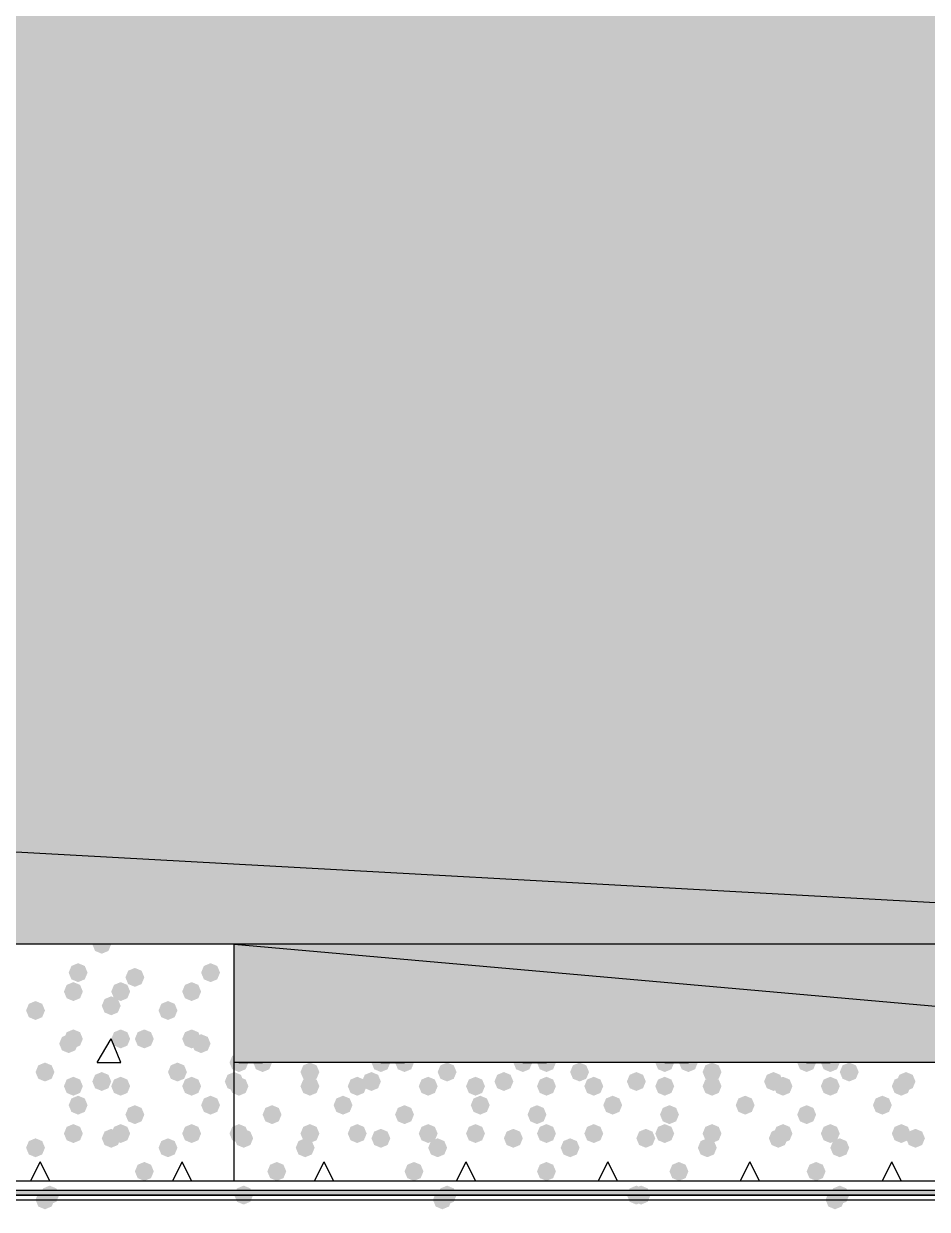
# Model space of a CAD drawing. Header units: millimetres. Extents: x 0 to 420, y 0 to 297.
# Drawn here: x 363.62 to 371.71, y 99.99 to 110.6 of the extents above; entities that cross this region are included whole.
import ezdxf

# ---------------------------------------------------------------- set-up
doc = ezdxf.new("R2010")
doc.units = ezdxf.units.MM
doc.layers.get('0').update_dxf_attribs({"linetype": 'CONTINUOUS'})

msp = doc.modelspace()

# ---------------------------------------------------------------- hatches: boundary and pattern name
at = {"true_color": 0x000008}
h = msp.add_hatch(color=0, dxfattribs=at)
h.paths.add_polyline_path([(378.544667, 121.454333), (32.469667, 121.454333), (378.544667, 102.362)], flags=0)
h.paths.add_polyline_path([(32.469667, 121.454333), (378.544667, 102.362), (32.469667, 102.362)], flags=0)
at = {"true_color": 0x000007}
for points in [[(364.405333, 102.362), (364.380463, 102.302204), (364.320667, 102.277333), (364.260871, 102.302204), (364.236, 102.362), (364.260871, 102.421796), (364.320667, 102.446667), (364.380462, 102.421796)], [(364.193667, 102.108), (364.168796, 102.048204), (364.109, 102.023333), (364.049204, 102.048204), (364.024333, 102.108), (364.049204, 102.167796), (364.109, 102.192667), (364.168796, 102.167796)], [(364.701667, 102.065667), (364.676796, 102.005871), (364.617, 101.981), (364.557204, 102.005871), (364.532333, 102.065667), (364.557204, 102.125462), (364.617, 102.150333), (364.676796, 102.125463)], [(365.379, 102.108), (365.354129, 102.048204), (365.294333, 102.023333), (365.234537, 102.048204), (365.209667, 102.108), (365.234537, 102.167796), (365.294333, 102.192667), (365.354129, 102.167796)], [(364.151333, 101.938667), (364.126463, 101.878871), (364.066667, 101.854), (364.006871, 101.878871), (363.982, 101.938667), (364.006871, 101.998462), (364.066667, 102.023333), (364.126462, 101.998463)], [(364.574667, 101.938667), (364.549796, 101.878871), (364.49, 101.854), (364.430204, 101.878871), (364.405333, 101.938667), (364.430204, 101.998462), (364.49, 102.023333), (364.549796, 101.998463)], [(365.209667, 101.938667), (365.184796, 101.878871), (365.125, 101.854), (365.065204, 101.878871), (365.040333, 101.938667), (365.065204, 101.998462), (365.125, 102.023333), (365.184796, 101.998463)], [(363.812667, 101.769333), (363.787796, 101.709537), (363.728, 101.684667), (363.668204, 101.709537), (363.643333, 101.769333), (363.668204, 101.829129), (363.728, 101.854), (363.787796, 101.829129)], [(364.49, 101.811667), (364.465129, 101.751871), (364.405333, 101.727), (364.345537, 101.751871), (364.320667, 101.811667), (364.345537, 101.871462), (364.405333, 101.896333), (364.465129, 101.871463)], [(364.998, 101.769333), (364.973129, 101.709537), (364.913333, 101.684667), (364.853538, 101.709537), (364.828667, 101.769333), (364.853537, 101.829129), (364.913333, 101.854), (364.973129, 101.829129)], [(364.151333, 101.515333), (364.126463, 101.455537), (364.066667, 101.430667), (364.006871, 101.455537), (363.982, 101.515333), (364.006871, 101.575129), (364.066667, 101.6), (364.126462, 101.575129)], [(364.574667, 101.515333), (364.549796, 101.455537), (364.49, 101.430667), (364.430204, 101.455537), (364.405333, 101.515333), (364.430204, 101.575129), (364.49, 101.6), (364.549796, 101.575129)], [(364.786333, 101.515333), (364.761462, 101.455537), (364.701667, 101.430667), (364.641871, 101.455537), (364.617, 101.515333), (364.641871, 101.575129), (364.701667, 101.6), (364.761462, 101.575129)], [(365.209667, 101.515333), (365.184796, 101.455537), (365.125, 101.430667), (365.065204, 101.455537), (365.040333, 101.515333), (365.065204, 101.575129), (365.125, 101.6), (365.184796, 101.575129)], [(364.109, 101.473), (364.084129, 101.413204), (364.024333, 101.388333), (363.964538, 101.413204), (363.939667, 101.473), (363.964537, 101.532796), (364.024333, 101.557667), (364.084129, 101.532796)], [(365.294333, 101.473), (365.269462, 101.413204), (365.209667, 101.388333), (365.149871, 101.413204), (365.125, 101.473), (365.149871, 101.532796), (365.209667, 101.557667), (365.269462, 101.532796)], [(363.897333, 101.219), (363.872462, 101.159204), (363.812667, 101.134333), (363.752871, 101.159204), (363.728, 101.219), (363.752871, 101.278796), (363.812667, 101.303667), (363.872462, 101.278796)], [(365.082667, 101.219), (365.057796, 101.159204), (364.998, 101.134333), (364.938204, 101.159204), (364.913333, 101.219), (364.938204, 101.278796), (364.998, 101.303667), (365.057796, 101.278796)], [(364.151333, 101.092), (364.126463, 101.032204), (364.066667, 101.007333), (364.006871, 101.032204), (363.982, 101.092), (364.006871, 101.151796), (364.066667, 101.176667), (364.126462, 101.151796)], [(364.405333, 101.134333), (364.380463, 101.074537), (364.320667, 101.049667), (364.260871, 101.074537), (364.236, 101.134333), (364.260871, 101.194129), (364.320667, 101.219), (364.380462, 101.194129)], [(364.574667, 101.092), (364.549796, 101.032204), (364.49, 101.007333), (364.430204, 101.032204), (364.405333, 101.092), (364.430204, 101.151796), (364.49, 101.176667), (364.549796, 101.151796)], [(365.209667, 101.092), (365.184796, 101.032204), (365.125, 101.007333), (365.065204, 101.032204), (365.040333, 101.092), (365.065204, 101.151796), (365.125, 101.176667), (365.184796, 101.151796)], [(364.193667, 100.922667), (364.168796, 100.862871), (364.109, 100.838), (364.049204, 100.862871), (364.024333, 100.922667), (364.049204, 100.982462), (364.109, 101.007333), (364.168796, 100.982463)], [(365.379, 100.922667), (365.354129, 100.862871), (365.294333, 100.838), (365.234537, 100.862871), (365.209667, 100.922667), (365.234537, 100.982462), (365.294333, 101.007333), (365.354129, 100.982463)], [(364.701667, 100.838), (364.676796, 100.778204), (364.617, 100.753333), (364.557204, 100.778204), (364.532333, 100.838), (364.557204, 100.897796), (364.617, 100.922667), (364.676796, 100.897796)], [(364.151333, 100.668667), (364.126463, 100.608871), (364.066667, 100.584), (364.006871, 100.608871), (363.982, 100.668667), (364.006871, 100.728462), (364.066667, 100.753333), (364.126462, 100.728463)], [(364.574667, 100.668667), (364.549796, 100.608871), (364.49, 100.584), (364.430204, 100.608871), (364.405333, 100.668667), (364.430204, 100.728462), (364.49, 100.753333), (364.549796, 100.728463)], [(365.209667, 100.668667), (365.184796, 100.608871), (365.125, 100.584), (365.065204, 100.608871), (365.040333, 100.668667), (365.065204, 100.728462), (365.125, 100.753333), (365.184796, 100.728463)], [(364.49, 100.626333), (364.465129, 100.566537), (364.405333, 100.541667), (364.345537, 100.566537), (364.320667, 100.626333), (364.345537, 100.686129), (364.405333, 100.711), (364.465129, 100.686129)], [(363.812667, 100.541667), (363.787796, 100.481871), (363.728, 100.457), (363.668204, 100.481871), (363.643333, 100.541667), (363.668204, 100.601462), (363.728, 100.626333), (363.787796, 100.601463)], [(364.998, 100.541667), (364.973129, 100.481871), (364.913333, 100.457), (364.853538, 100.481871), (364.828667, 100.541667), (364.853537, 100.601462), (364.913333, 100.626333), (364.973129, 100.601463)], [(364.786333, 100.33), (364.761462, 100.270204), (364.701667, 100.245333), (364.641871, 100.270204), (364.617, 100.33), (364.641871, 100.389796), (364.701667, 100.414667), (364.761462, 100.389796)]]:
    msp.add_hatch(color=0, dxfattribs=at).paths.add_polyline_path(points, flags=0)
at = {"true_color": 0x000008}
h = msp.add_hatch(color=0, dxfattribs=at)
h.paths.add_polyline_path([(377.486333, 102.362), (365.506, 102.362), (377.486333, 101.303667)], flags=0)
h.paths.add_polyline_path([(365.506, 102.362), (377.486333, 101.303667), (365.506, 101.303667)], flags=0)
for points in [[(365.633, 101.303667), (365.608129, 101.243871), (365.548333, 101.219), (365.488538, 101.243871), (365.463667, 101.303667), (365.488537, 101.363462), (365.548333, 101.388333), (365.608129, 101.363463)], [(365.844667, 101.303667), (365.819796, 101.243871), (365.76, 101.219), (365.700204, 101.243871), (365.675333, 101.303667), (365.700204, 101.363462), (365.76, 101.388333), (365.819796, 101.363463)], [(366.903, 101.303667), (366.878129, 101.243871), (366.818333, 101.219), (366.758537, 101.243871), (366.733667, 101.303667), (366.758537, 101.363462), (366.818333, 101.388333), (366.878129, 101.363463)], [(367.114667, 101.303667), (367.089796, 101.243871), (367.03, 101.219), (366.970204, 101.243871), (366.945333, 101.303667), (366.970204, 101.363462), (367.03, 101.388333), (367.089796, 101.363463)], [(368.173, 101.303667), (368.148129, 101.243871), (368.088333, 101.219), (368.028537, 101.243871), (368.003667, 101.303667), (368.028537, 101.363462), (368.088333, 101.388333), (368.148129, 101.363463)], [(368.384667, 101.303667), (368.359796, 101.243871), (368.3, 101.219), (368.240204, 101.243871), (368.215333, 101.303667), (368.240204, 101.363462), (368.3, 101.388333), (368.359796, 101.363463)], [(369.443, 101.303667), (369.418129, 101.243871), (369.358333, 101.219), (369.298537, 101.243871), (369.273667, 101.303667), (369.298537, 101.363462), (369.358333, 101.388333), (369.418129, 101.363463)], [(369.654667, 101.303667), (369.629796, 101.243871), (369.57, 101.219), (369.510204, 101.243871), (369.485333, 101.303667), (369.510204, 101.363462), (369.57, 101.388333), (369.629796, 101.363463)], [(370.713, 101.303667), (370.688129, 101.243871), (370.628333, 101.219), (370.568537, 101.243871), (370.543667, 101.303667), (370.568537, 101.363462), (370.628333, 101.388333), (370.688129, 101.363463)], [(370.924667, 101.303667), (370.899796, 101.243871), (370.84, 101.219), (370.780204, 101.243871), (370.755333, 101.303667), (370.780204, 101.363462), (370.84, 101.388333), (370.899796, 101.363463)], [(366.268, 101.219), (366.243129, 101.159204), (366.183333, 101.134333), (366.123538, 101.159204), (366.098667, 101.219), (366.123537, 101.278796), (366.183333, 101.303667), (366.243129, 101.278796)], [(367.495667, 101.219), (367.470796, 101.159204), (367.411, 101.134333), (367.351204, 101.159204), (367.326333, 101.219), (367.351204, 101.278796), (367.411, 101.303667), (367.470796, 101.278796)], [(368.681, 101.219), (368.656129, 101.159204), (368.596333, 101.134333), (368.536538, 101.159204), (368.511667, 101.219), (368.536537, 101.278796), (368.596333, 101.303667), (368.656129, 101.278796)], [(369.866333, 101.219), (369.841462, 101.159204), (369.781667, 101.134333), (369.721871, 101.159204), (369.697, 101.219), (369.721871, 101.278796), (369.781667, 101.303667), (369.841462, 101.278796)], [(371.094, 101.219), (371.069129, 101.159204), (371.009333, 101.134333), (370.949537, 101.159204), (370.924667, 101.219), (370.949537, 101.278796), (371.009333, 101.303667), (371.069129, 101.278796)], [(365.590667, 101.134333), (365.565796, 101.074537), (365.506, 101.049667), (365.446204, 101.074537), (365.421333, 101.134333), (365.446204, 101.194129), (365.506, 101.219), (365.565796, 101.194129)], [(365.633, 101.092), (365.608129, 101.032204), (365.548333, 101.007333), (365.488538, 101.032204), (365.463667, 101.092), (365.488537, 101.151796), (365.548333, 101.176667), (365.608129, 101.151796)], [(366.268, 101.092), (366.243129, 101.032204), (366.183333, 101.007333), (366.123538, 101.032204), (366.098667, 101.092), (366.123537, 101.151796), (366.183333, 101.176667), (366.243129, 101.151796)], [(366.691333, 101.092), (366.666462, 101.032204), (366.606667, 101.007333), (366.546871, 101.032204), (366.522, 101.092), (366.546871, 101.151796), (366.606667, 101.176667), (366.666462, 101.151796)], [(366.818333, 101.134333), (366.793462, 101.074537), (366.733667, 101.049667), (366.673871, 101.074537), (366.649, 101.134333), (366.673871, 101.194129), (366.733667, 101.219), (366.793462, 101.194129)], [(367.326333, 101.092), (367.301462, 101.032204), (367.241667, 101.007333), (367.181871, 101.032204), (367.157, 101.092), (367.181871, 101.151796), (367.241667, 101.176667), (367.301462, 101.151796)], [(367.749667, 101.092), (367.724796, 101.032204), (367.665, 101.007333), (367.605204, 101.032204), (367.580333, 101.092), (367.605204, 101.151796), (367.665, 101.176667), (367.724796, 101.151796)], [(368.003667, 101.134333), (367.978796, 101.074537), (367.919, 101.049667), (367.859204, 101.074537), (367.834333, 101.134333), (367.859204, 101.194129), (367.919, 101.219), (367.978796, 101.194129)], [(368.384667, 101.092), (368.359796, 101.032204), (368.3, 101.007333), (368.240204, 101.032204), (368.215333, 101.092), (368.240204, 101.151796), (368.3, 101.176667), (368.359796, 101.151796)], [(368.808, 101.092), (368.783129, 101.032204), (368.723333, 101.007333), (368.663537, 101.032204), (368.638667, 101.092), (368.663537, 101.151796), (368.723333, 101.176667), (368.783129, 101.151796)], [(369.189, 101.134333), (369.164129, 101.074537), (369.104333, 101.049667), (369.044537, 101.074537), (369.019667, 101.134333), (369.044537, 101.194129), (369.104333, 101.219), (369.164129, 101.194129)], [(369.443, 101.092), (369.418129, 101.032204), (369.358333, 101.007333), (369.298537, 101.032204), (369.273667, 101.092), (369.298537, 101.151796), (369.358333, 101.176667), (369.418129, 101.151796)], [(369.866333, 101.092), (369.841462, 101.032204), (369.781667, 101.007333), (369.721871, 101.032204), (369.697, 101.092), (369.721871, 101.151796), (369.781667, 101.176667), (369.841462, 101.151796)], [(370.416667, 101.134333), (370.391796, 101.074537), (370.332, 101.049667), (370.272204, 101.074537), (370.247333, 101.134333), (370.272204, 101.194129), (370.332, 101.219), (370.391796, 101.194129)], [(370.501333, 101.092), (370.476462, 101.032204), (370.416667, 101.007333), (370.356871, 101.032204), (370.332, 101.092), (370.356871, 101.151796), (370.416667, 101.176667), (370.476462, 101.151796)], [(370.924667, 101.092), (370.899796, 101.032204), (370.84, 101.007333), (370.780204, 101.032204), (370.755333, 101.092), (370.780204, 101.151796), (370.84, 101.176667), (370.899796, 101.151796)], [(371.559667, 101.092), (371.534796, 101.032204), (371.475, 101.007333), (371.415204, 101.032204), (371.390333, 101.092), (371.415204, 101.151796), (371.475, 101.176667), (371.534796, 101.151796)], [(371.602, 101.134333), (371.577129, 101.074537), (371.517333, 101.049667), (371.457538, 101.074537), (371.432667, 101.134333), (371.457537, 101.194129), (371.517333, 101.219), (371.577129, 101.194129)], [(366.564333, 100.922667), (366.539462, 100.862871), (366.479667, 100.838), (366.419871, 100.862871), (366.395, 100.922667), (366.419871, 100.982462), (366.479667, 101.007333), (366.539462, 100.982463)], [(367.792, 100.922667), (367.767129, 100.862871), (367.707333, 100.838), (367.647538, 100.862871), (367.622667, 100.922667), (367.647537, 100.982462), (367.707333, 101.007333), (367.767129, 100.982463)], [(368.977333, 100.922667), (368.952462, 100.862871), (368.892667, 100.838), (368.832871, 100.862871), (368.808, 100.922667), (368.832871, 100.982462), (368.892667, 101.007333), (368.952462, 100.982463)], [(370.162667, 100.922667), (370.137796, 100.862871), (370.078, 100.838), (370.018204, 100.862871), (369.993333, 100.922667), (370.018204, 100.982462), (370.078, 101.007333), (370.137796, 100.982463)], [(371.390333, 100.922667), (371.365463, 100.862871), (371.305667, 100.838), (371.245871, 100.862871), (371.221, 100.922667), (371.245871, 100.982462), (371.305667, 101.007333), (371.365462, 100.982463)], [(365.929333, 100.838), (365.904462, 100.778204), (365.844667, 100.753333), (365.784871, 100.778204), (365.76, 100.838), (365.784871, 100.897796), (365.844667, 100.922667), (365.904462, 100.897796)], [(367.114667, 100.838), (367.089796, 100.778204), (367.03, 100.753333), (366.970204, 100.778204), (366.945333, 100.838), (366.970204, 100.897796), (367.03, 100.922667), (367.089796, 100.897796)], [(368.3, 100.838), (368.275129, 100.778204), (368.215333, 100.753333), (368.155538, 100.778204), (368.130667, 100.838), (368.155537, 100.897796), (368.215333, 100.922667), (368.275129, 100.897796)], [(369.485333, 100.838), (369.460462, 100.778204), (369.400667, 100.753333), (369.340871, 100.778204), (369.316, 100.838), (369.340871, 100.897796), (369.400667, 100.922667), (369.460462, 100.897796)], [(370.713, 100.838), (370.688129, 100.778204), (370.628333, 100.753333), (370.568537, 100.778204), (370.543667, 100.838), (370.568537, 100.897796), (370.628333, 100.922667), (370.688129, 100.897796)], [(365.633, 100.668667), (365.608129, 100.608871), (365.548333, 100.584), (365.488538, 100.608871), (365.463667, 100.668667), (365.488537, 100.728462), (365.548333, 100.753333), (365.608129, 100.728463)], [(366.268, 100.668667), (366.243129, 100.608871), (366.183333, 100.584), (366.123538, 100.608871), (366.098667, 100.668667), (366.123537, 100.728462), (366.183333, 100.753333), (366.243129, 100.728463)], [(366.691333, 100.668667), (366.666462, 100.608871), (366.606667, 100.584), (366.546871, 100.608871), (366.522, 100.668667), (366.546871, 100.728462), (366.606667, 100.753333), (366.666462, 100.728463)], [(367.326333, 100.668667), (367.301462, 100.608871), (367.241667, 100.584), (367.181871, 100.608871), (367.157, 100.668667), (367.181871, 100.728462), (367.241667, 100.753333), (367.301462, 100.728463)], [(367.749667, 100.668667), (367.724796, 100.608871), (367.665, 100.584), (367.605204, 100.608871), (367.580333, 100.668667), (367.605204, 100.728462), (367.665, 100.753333), (367.724796, 100.728463)], [(368.384667, 100.668667), (368.359796, 100.608871), (368.3, 100.584), (368.240204, 100.608871), (368.215333, 100.668667), (368.240204, 100.728462), (368.3, 100.753333), (368.359796, 100.728463)], [(368.808, 100.668667), (368.783129, 100.608871), (368.723333, 100.584), (368.663537, 100.608871), (368.638667, 100.668667), (368.663537, 100.728462), (368.723333, 100.753333), (368.783129, 100.728463)], [(369.443, 100.668667), (369.418129, 100.608871), (369.358333, 100.584), (369.298537, 100.608871), (369.273667, 100.668667), (369.298537, 100.728462), (369.358333, 100.753333), (369.418129, 100.728463)], [(369.866333, 100.668667), (369.841462, 100.608871), (369.781667, 100.584), (369.721871, 100.608871), (369.697, 100.668667), (369.721871, 100.728462), (369.781667, 100.753333), (369.841462, 100.728463)], [(370.501333, 100.668667), (370.476462, 100.608871), (370.416667, 100.584), (370.356871, 100.608871), (370.332, 100.668667), (370.356871, 100.728462), (370.416667, 100.753333), (370.476462, 100.728463)], [(370.924667, 100.668667), (370.899796, 100.608871), (370.84, 100.584), (370.780204, 100.608871), (370.755333, 100.668667), (370.780204, 100.728462), (370.84, 100.753333), (370.899796, 100.728463)], [(371.559667, 100.668667), (371.534796, 100.608871), (371.475, 100.584), (371.415204, 100.608871), (371.390333, 100.668667), (371.415204, 100.728462), (371.475, 100.753333), (371.534796, 100.728463)], [(365.675333, 100.626333), (365.650463, 100.566537), (365.590667, 100.541667), (365.530871, 100.566537), (365.506, 100.626333), (365.530871, 100.686129), (365.590667, 100.711), (365.650462, 100.686129)], [(366.903, 100.626333), (366.878129, 100.566537), (366.818333, 100.541667), (366.758537, 100.566537), (366.733667, 100.626333), (366.758537, 100.686129), (366.818333, 100.711), (366.878129, 100.686129)], [(368.088333, 100.626333), (368.063463, 100.566537), (368.003667, 100.541667), (367.943871, 100.566537), (367.919, 100.626333), (367.943871, 100.686129), (368.003667, 100.711), (368.063462, 100.686129)], [(369.273667, 100.626333), (369.248796, 100.566537), (369.189, 100.541667), (369.129204, 100.566537), (369.104333, 100.626333), (369.129204, 100.686129), (369.189, 100.711), (369.248796, 100.686129)], [(370.459, 100.626333), (370.434129, 100.566537), (370.374333, 100.541667), (370.314537, 100.566537), (370.289667, 100.626333), (370.314537, 100.686129), (370.374333, 100.711), (370.434129, 100.686129)], [(371.686667, 100.626333), (371.661796, 100.566537), (371.602, 100.541667), (371.542204, 100.566537), (371.517333, 100.626333), (371.542204, 100.686129), (371.602, 100.711), (371.661796, 100.686129)], [(366.225667, 100.541667), (366.200796, 100.481871), (366.141, 100.457), (366.081204, 100.481871), (366.056333, 100.541667), (366.081204, 100.601462), (366.141, 100.626333), (366.200796, 100.601463)], [(367.411, 100.541667), (367.386129, 100.481871), (367.326333, 100.457), (367.266538, 100.481871), (367.241667, 100.541667), (367.266537, 100.601462), (367.326333, 100.626333), (367.386129, 100.601463)], [(368.596333, 100.541667), (368.571462, 100.481871), (368.511667, 100.457), (368.451871, 100.481871), (368.427, 100.541667), (368.451871, 100.601462), (368.511667, 100.626333), (368.571462, 100.601463)], [(369.824, 100.541667), (369.799129, 100.481871), (369.739333, 100.457), (369.679537, 100.481871), (369.654667, 100.541667), (369.679537, 100.601462), (369.739333, 100.626333), (369.799129, 100.601463)], [(371.009333, 100.541667), (370.984462, 100.481871), (370.924667, 100.457), (370.864871, 100.481871), (370.84, 100.541667), (370.864871, 100.601462), (370.924667, 100.626333), (370.984462, 100.601463)], [(365.971667, 100.33), (365.946796, 100.270204), (365.887, 100.245333), (365.827204, 100.270204), (365.802333, 100.33), (365.827204, 100.389796), (365.887, 100.414667), (365.946796, 100.389796)], [(367.199333, 100.33), (367.174462, 100.270204), (367.114667, 100.245333), (367.054871, 100.270204), (367.03, 100.33), (367.054871, 100.389796), (367.114667, 100.414667), (367.174462, 100.389796)], [(368.384667, 100.33), (368.359796, 100.270204), (368.3, 100.245333), (368.240204, 100.270204), (368.215333, 100.33), (368.240204, 100.389796), (368.3, 100.414667), (368.359796, 100.389796)], [(369.57, 100.33), (369.545129, 100.270204), (369.485333, 100.245333), (369.425538, 100.270204), (369.400667, 100.33), (369.425537, 100.389796), (369.485333, 100.414667), (369.545129, 100.389796)], [(370.797667, 100.33), (370.772796, 100.270204), (370.713, 100.245333), (370.653204, 100.270204), (370.628333, 100.33), (370.653204, 100.389796), (370.713, 100.414667), (370.772796, 100.389796)]]:
    msp.add_hatch(color=0, dxfattribs=at).paths.add_polyline_path(points, flags=0)
at = {"true_color": 0x000007}
h = msp.add_hatch(color=0, dxfattribs=at)
h.paths.add_polyline_path([(379.73, 100.160667), (31.284333, 100.160667), (379.73, 100.118333)], flags=0)
h.paths.add_polyline_path([(31.284333, 100.160667), (379.73, 100.118333), (31.284333, 100.118333)], flags=0)
at = {"true_color": 0x0000fe}
for points in [[(363.897333, 100.076), (363.872462, 100.016204), (363.812667, 99.991333), (363.752871, 100.016204), (363.728, 100.076), (363.752871, 100.135796), (363.812667, 100.160667), (363.872462, 100.135796)], [(363.939667, 100.118333), (363.914796, 100.058538), (363.855, 100.033667), (363.795204, 100.058538), (363.770333, 100.118333), (363.795204, 100.178129), (363.855, 100.203), (363.914796, 100.178129)], [(365.675333, 100.118333), (365.650463, 100.058538), (365.590667, 100.033667), (365.530871, 100.058538), (365.506, 100.118333), (365.530871, 100.178129), (365.590667, 100.203), (365.650462, 100.178129)], [(365.675333, 100.118333), (365.650463, 100.058538), (365.590667, 100.033667), (365.530871, 100.058538), (365.506, 100.118333), (365.530871, 100.178129), (365.590667, 100.203), (365.650462, 100.178129)], [(367.453333, 100.076), (367.428463, 100.016204), (367.368667, 99.991333), (367.308871, 100.016204), (367.284, 100.076), (367.308871, 100.135796), (367.368667, 100.160667), (367.428462, 100.135796)], [(367.495667, 100.118333), (367.470796, 100.058538), (367.411, 100.033667), (367.351204, 100.058538), (367.326333, 100.118333), (367.351204, 100.178129), (367.411, 100.203), (367.470796, 100.178129)], [(369.189, 100.118333), (369.164129, 100.058538), (369.104333, 100.033667), (369.044537, 100.058538), (369.019667, 100.118333), (369.044537, 100.178129), (369.104333, 100.203), (369.164129, 100.178129)], [(369.231333, 100.118333), (369.206462, 100.058538), (369.146667, 100.033667), (369.086871, 100.058538), (369.062, 100.118333), (369.086871, 100.178129), (369.146667, 100.203), (369.206462, 100.178129)], [(370.967, 100.076), (370.942129, 100.016204), (370.882333, 99.991333), (370.822538, 100.016204), (370.797667, 100.076), (370.822537, 100.135796), (370.882333, 100.160667), (370.942129, 100.135796)], [(371.009333, 100.118333), (370.984462, 100.058538), (370.924667, 100.033667), (370.864871, 100.058538), (370.84, 100.118333), (370.864871, 100.178129), (370.924667, 100.203), (370.984462, 100.178129)]]:
    msp.add_hatch(color=0, dxfattribs=at).paths.add_polyline_path(points, flags=0)

# ---------------------------------------------------------------- linework, layer by layer
at = {"color": 0, "true_color": 0x000008}
for points in [[(378.544667, 121.454333), (32.469667, 121.454333), (378.544667, 102.362)], [(32.469667, 121.454333), (378.544667, 102.362), (32.469667, 102.362)], [(377.486333, 102.362), (365.506, 102.362), (377.486333, 101.303667)], [(365.506, 102.362), (377.486333, 101.303667), (365.506, 101.303667)]]:
    msp.add_lwpolyline(points, close=True, dxfattribs=at)
at = {"color": 0, "true_color": 0x000007}
for points in [[(363.389333, 102.362), (363.389333, 100.245333), (365.506, 100.245333), (365.506, 102.362)], [(379.73, 100.160667), (31.284333, 100.160667), (379.73, 100.118333)], [(31.284333, 100.160667), (379.73, 100.118333), (31.284333, 100.118333)]]:
    msp.add_lwpolyline(points, close=True, dxfattribs=at)
for points in [[(364.278333, 101.303667), (364.405333, 101.515333)], [(364.49, 101.303667), (364.405333, 101.515333)], [(364.278333, 101.303667), (364.49, 101.303667)], [(377.486333, 101.303667), (365.506, 101.303667)], [(363.685667, 100.245333), (363.770333, 100.414667)], [(363.855, 100.245333), (363.770333, 100.414667)], [(364.955667, 100.245333), (365.040333, 100.414667)], [(365.125, 100.245333), (365.040333, 100.414667)], [(365.506, 100.245333), (377.486333, 100.245333)], [(379.73, 100.118333), (31.242, 100.118333), (379.73, 100.118333), (31.242, 100.076)], [(379.73, 100.118333), (31.284333, 100.118333), (31.242, 100.118333)], [(31.242, 100.076), (379.772333, 100.076), (379.772333, 100.118333)], [(379.73, 100.160667), (31.284333, 100.160667)], [(31.284333, 100.118333), (379.73, 100.118333), (31.284333, 100.118333), (379.73, 100.118333)], [(379.73, 100.118333), (31.284333, 100.118333)]]:
    msp.add_lwpolyline(points, dxfattribs=at)
at = {"color": 0, "true_color": 0x000008}
for points in [[(365.548333, 101.303667), (365.76, 101.303667)], [(366.818333, 101.303667), (367.03, 101.303667)], [(368.088333, 101.303667), (368.3, 101.303667)], [(369.358333, 101.303667), (369.57, 101.303667)], [(370.628333, 101.303667), (370.84, 101.303667)], [(366.225667, 100.245333), (366.310333, 100.414667)], [(366.395, 100.245333), (366.310333, 100.414667)], [(367.495667, 100.245333), (367.580333, 100.414667)], [(367.665, 100.245333), (367.580333, 100.414667)], [(368.765667, 100.245333), (368.850333, 100.414667)], [(368.935, 100.245333), (368.850333, 100.414667)], [(370.035667, 100.245333), (370.120333, 100.414667)], [(370.205, 100.245333), (370.120333, 100.414667)], [(371.305667, 100.245333), (371.390333, 100.414667)], [(371.475, 100.245333), (371.390333, 100.414667)]]:
    msp.add_lwpolyline(points, dxfattribs=at)

doc.saveas('drawing.dxf')
